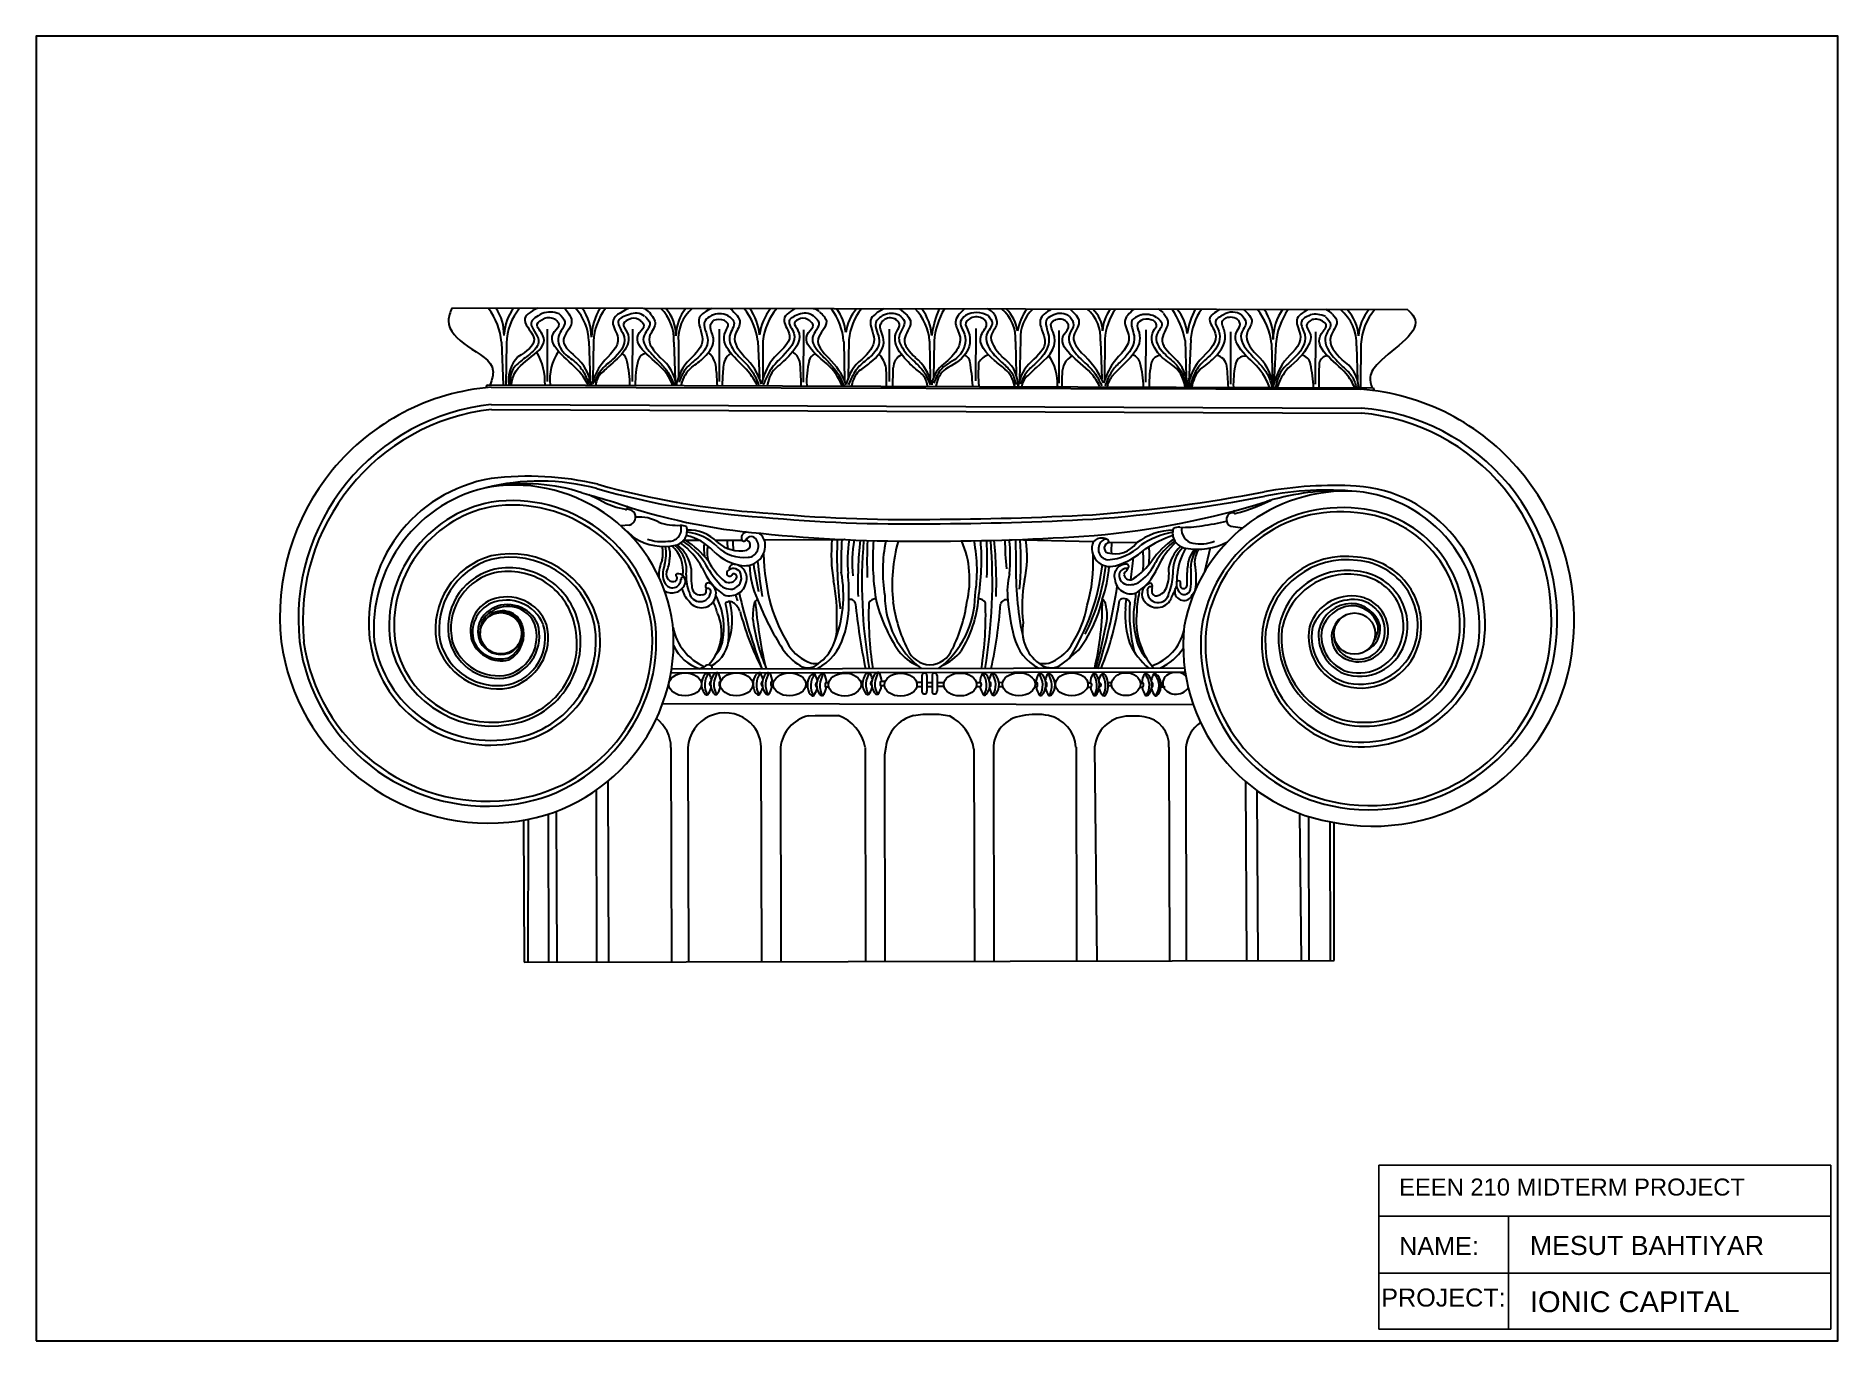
# Model space of a CAD drawing. Header units: millimetres. Extents: x 0 to 319, y 0 to 231.
import ezdxf

# ---------------------------------------------------------------- set-up
doc = ezdxf.new("R2010")
doc.units = ezdxf.units.MM
doc.layers.add('Layer1', color=250, linetype='Continuous', lineweight=30)
doc.layers.add('Layer2', color=250, linetype='Continuous', lineweight=30)
doc.styles.get("Standard").update_dxf_attribs({"font": 'arial.ttf'})

msp = doc.modelspace()

# ---------------------------------------------------------------- linework, layer by layer
at = {"color": 18, "true_color": 0x000000}
for p, q in [((237.83, 2.45), (237.83, 31.5)), ((237.83, 31.5), (317.83, 31.5)), ((317.83, 31.5), (317.83, 2.45)), ((317.83, 31.5), (317.83, 2.45)), ((237.83, 22.5), (317.83, 22.5)), ((260.81, 22.5), (260.81, 2.45)), ((237.83, 12.4), (317.83, 12.4)), ((237.83, 2.45), (317.83, 2.45))]:
    msp.add_line(p, q, dxfattribs=at)
at = {"layer": 'Layer1'}
for p, q in [((242.94, 182.94), (73.71, 183.22)), ((80.18, 183.17), (80.15, 183.21)), ((81.54, 183.2), (81.54, 183.21)), ((90.65, 170.2), (90.65, 179.47)), ((105.69, 179.47), (105.65, 170.2)), ((121.13, 170.2), (121.13, 179.47)), ((135.96, 179.4), (135.91, 170.13)), ((151.2, 170.21), (151.2, 179.48)), ((166.46, 179.58), (166.42, 170.32)), ((181.21, 169.96), (181.21, 179.23)), ((196.59, 179.37), (196.55, 170.1)), ((211.62, 169.76), (211.62, 179.03)), ((226.62, 179.03), (226.58, 169.76)), ((82.49, 177.17), (82.81, 169.62)), ((83.38, 177), (83.3, 169.62)), ((90.52, 175.97), (90.52, 175.97)), ((90.52, 175.97), (90.52, 175.97)), ((97.99, 177.38), (98.21, 170.45)), ((98.79, 177.38), (98.66, 170.45)), ((113.03, 177.21), (113.25, 170.45)), ((113.84, 177.21), (113.82, 170.98)), ((127.92, 177.38), (128.16, 170.84)), ((128.78, 177.39), (128.8, 170.56)), ((143.09, 177.33), (143.25, 170.36)), ((144.01, 177.59), (143.87, 170.83)), ((158.29, 177.38), (158.38, 170.73)), ((159.1, 177.38), (158.97, 170.85)), ((173.52, 177.31), (173.63, 171.39)), ((174.37, 177.6), (174.24, 170.5)), ((188.58, 177.38), (188.78, 170.72)), ((189.35, 177.71), (189.28, 170.43)), ((203.53, 177.47), (203.7, 171.11)), ((204.52, 177.66), (204.22, 170.21)), ((218.82, 176.95), (218.98, 170.04)), ((219.59, 176.88), (219.27, 169.84)), ((233.89, 176.53), (234.07, 170.38)), ((234.66, 176.85), (234.59, 169.58)), ((79.81, 169.13), (80, 169.63)), ((80, 169.63), (236.85, 169.1)), ((80.52, 169.69), (80.5, 169.63)), ((80.7, 169.21), (234.67, 168.85)), ((83.81, 169.63), (83.81, 169.62)), ((84.29, 169.63), (84.28, 169.61)), ((97.83, 169.63), (97.88, 169.57)), ((99.18, 169.65), (99.16, 169.56)), ((113.25, 170.28), (113.25, 170.27)), ((114.34, 169.68), (114.29, 169.51)), ((120.68, 169.69), (120.68, 169.49)), ((121.6, 169.73), (121.6, 169.49)), ((127.77, 169.63), (127.86, 169.47)), ((129.63, 169.74), (129.55, 169.46)), ((135.55, 169.53), (135.55, 169.44)), ((136.54, 169.55), (136.55, 169.44)), ((142.81, 169.46), (142.84, 169.42)), ((144.49, 169.48), (144.47, 169.41)), ((157.92, 169.48), (157.92, 169.37)), ((159.49, 169.64), (159.43, 169.36)), ((165.96, 169.46), (165.97, 169.34)), ((167, 169.46), (167.01, 169.34)), ((173.32, 169.51), (173.36, 169.32)), ((174.6, 169.39), (174.58, 169.31)), ((180.96, 169.47), (180.95, 169.29)), ((181.7, 169.46), (181.7, 169.29)), ((188.4, 169.39), (188.46, 169.27)), ((189.75, 169.41), (189.68, 169.26)), ((196.18, 169.29), (196.19, 169.24)), ((197.18, 169.29), (197.18, 169.24)), ((203.52, 169.25), (203.53, 169.22)), ((211.21, 169.2), (211.21, 169.19)), ((212.07, 169.2), (212.07, 169.19)), ((218.46, 169.2), (218.47, 169.17)), ((219.81, 169.21), (219.78, 169.16)), ((233.57, 169.17), (233.61, 169.12)), ((233.9, 169.18), (233.93, 169.11)), ((234.3, 169.17), (234.31, 169.11)), ((234.59, 169.58), (234.59, 169.11)), ((236.85, 169.1), (237.02, 168.6)), ((80.7, 166.13), (234.69, 165.52)), ((80.76, 165.28), (234.74, 164.63)), ((99.66, 149.34), (97.95, 150.18)), ((101.1, 148.6), (99.66, 149.34)), ((102.81, 147.92), (101.1, 148.6)), ((103.67, 147.77), (102.81, 147.92)), ((104.44, 147.57), (103.67, 147.77)), ((212.55, 146.91), (213.37, 147.11)), ((213.37, 147.11), (214.27, 147.37)), ((214.27, 147.37), (215.92, 148.01)), ((215.92, 148.01), (217.06, 148.47)), ((217.06, 148.47), (218.77, 149.24)), ((103.63, 144.65), (103.65, 144.65)), ((103.64, 144.66), (103.64, 144.66)), ((105.13, 144.79), (103.65, 144.65)), ((211.61, 144.61), (213.7, 144.31)), ((114.75, 142.12), (117.49, 142.13)), ((120.35, 142.14), (125.07, 142.16)), ((125.76, 142.17), (125.87, 142.17)), ((129.04, 142.18), (143.19, 142.24)), ((143.23, 142.24), (143.19, 142.24)), ((143.23, 142.24), (143.23, 142.24)), ((143.23, 142.24), (143.23, 142.24)), ((187.26, 141.85), (172.42, 142.21)), ((194.94, 141.65), (190.01, 141.7)), ((202.73, 141.04), (202.77, 141.07)), ((203.14, 140.86), (203.2, 140.91)), ((203.73, 140.73), (203.73, 140.72)), ((207.97, 140.76), (206.98, 136.53)), ((203.9, 134.15), (203.92, 134.95)), ((194.83, 132.46), (194.85, 132.79)), ((195.42, 132.9), (195.48, 133.21)), ((204.82, 132.51), (205.31, 133.25)), ((112.6, 118.64), (112.49, 118.64)), ((112.6, 119.36), (203.44, 119.53)), ((112.6, 118.64), (203.45, 118.82)), ((128.36, 119.89), (128.58, 119.51)), ((156.95, 118.2), (156.95, 115.41)), ((157.83, 118.2), (157.83, 115.41)), ((158.73, 118.2), (158.73, 115.41)), ((159.62, 118.2), (159.62, 115.41)), ((203.45, 119.53), (203.44, 119.53)), ((203.45, 118.82), (203.55, 118.82)), ((117.95, 117.06), (117.84, 117.06)), ((117.94, 116.32), (117.87, 116.32)), ((119.56, 117.06), (119.5, 117.06)), ((119.56, 116.32), (119.5, 116.32)), ((121.31, 117.06), (121.15, 117.06)), ((121.27, 116.3), (121.15, 116.3)), ((121.3, 116.29), (121.3, 116.29)), ((127.09, 117.07), (126.92, 117.08)), ((127.07, 116.34), (126.96, 116.34)), ((128.7, 117.07), (128.63, 117.07)), ((128.7, 116.34), (128.63, 116.34)), ((130.72, 117.07), (130.28, 117.07)), ((130.66, 116.32), (130.28, 116.32)), ((130.43, 116.31), (130.43, 116.31)), ((136.69, 116.16), (136.31, 116.15)), ((136.7, 116.89), (136.36, 116.89)), ((138.32, 116.89), (138.25, 116.89)), ((138.31, 116.16), (138.25, 116.16)), ((140.44, 116.89), (139.9, 116.89)), ((140.47, 116.13), (139.9, 116.13)), ((140.05, 116.12), (140.05, 116.12)), ((146.45, 117.11), (146.06, 117.11)), ((146.44, 116.38), (146.14, 116.38)), ((148.07, 117.11), (148, 117.11)), ((148.07, 116.38), (148, 116.38)), ((150.43, 117.11), (149.65, 117.11)), ((150.33, 116.36), (149.65, 116.36)), ((149.8, 116.35), (149.8, 116.35)), ((156.95, 116.93), (156.02, 116.93)), ((156.02, 116.93), (156.02, 116.93)), ((156.95, 116.2), (156.02, 116.2)), ((158.73, 116.91), (157.83, 116.91)), ((158.73, 116.2), (157.83, 116.2)), ((160.87, 116.91), (159.62, 116.91)), ((160.88, 116.21), (159.62, 116.21)), ((166.53, 116.22), (167.36, 116.22)), ((166.54, 116.97), (167.36, 116.97)), ((167.21, 116.21), (167.21, 116.21)), ((168.95, 116.97), (169.01, 116.97)), ((168.95, 116.24), (169.01, 116.24)), ((170.56, 116.97), (171.27, 116.98)), ((170.57, 116.24), (171.28, 116.24)), ((176.9, 116.17), (177.29, 116.17)), ((176.95, 116.92), (177.29, 116.92)), ((177.14, 116.16), (177.14, 116.16)), ((178.88, 116.92), (178.94, 116.92)), ((178.88, 116.19), (178.94, 116.19)), ((180.49, 116.92), (180.62, 116.92)), ((180.5, 116.19), (180.65, 116.19)), ((186.25, 116.14), (186.9, 116.14)), ((186.32, 116.89), (186.9, 116.89)), ((186.76, 116.13), (186.76, 116.13)), ((188.35, 116.88), (188.45, 116.88)), ((188.36, 116.17), (188.46, 116.17)), ((189.86, 116.96), (190.57, 116.97)), ((189.88, 116.42), (190.59, 116.42)), ((195.52, 116.14), (196.06, 116.14)), ((195.59, 116.89), (196.06, 116.89)), ((195.91, 116.13), (195.91, 116.13)), ((197.64, 116.89), (197.71, 116.89)), ((197.65, 116.16), (197.71, 116.16)), ((199.26, 116.89), (199.57, 116.89)), ((199.27, 116.16), (199.7, 116.16)), ((199.97, 116.16), (199.98, 116.16)), ((111.03, 113.2), (204.96, 113.03)), ((111.03, 113.2), (111.03, 113.2)), ((204.97, 113.03), (204.96, 113.03)), ((136.8, 111.05), (138.07, 111.13)), ((138.07, 111.13), (140.12, 111.13)), ((140.12, 111.13), (142.15, 111.08)), ((155.46, 111.08), (157.13, 111.34)), ((157.13, 111.34), (159.97, 111.34)), ((159.97, 111.34), (161.82, 111.03)), ((112.51, 105.43), (112.59, 67.46)), ((115.51, 105.43), (115.59, 67.47)), ((128.45, 105.46), (128.54, 67.5)), ((131.88, 105.46), (131.96, 67.51)), ((146.89, 105.46), (146.98, 67.54)), ((150.54, 105.5), (150.3, 104.11)), ((184.22, 105.5), (184.3, 67.62)), ((187.5, 105.5), (187.88, 67.63)), ((200.68, 105.5), (200.76, 67.66)), ((203.64, 105.5), (203.73, 67.67)), ((150.3, 104.11), (150.38, 67.55)), ((166.15, 105.16), (166.24, 67.58)), ((169.59, 105.26), (169.68, 67.59)), ((101.36, 99.49), (101.43, 67.44)), ((214.24, 99.42), (214.41, 67.69)), ((99.26, 97.88), (99.33, 67.43)), ((216.24, 97.83), (216.4, 67.69)), ((86.39, 92.56), (86.51, 67.41)), ((87.24, 92.72), (87.18, 67.41)), ((90.8, 93.66), (90.82, 67.41)), ((92.22, 94.16), (92.28, 67.42)), ((223.76, 93.78), (224.1, 67.71)), ((225.38, 93.22), (225.43, 67.71)), ((229.18, 92.28), (229.23, 67.72)), ((229.91, 92.15), (229.91, 92.16)), ((229.92, 67.72), (229.91, 92.15)), ((86.51, 67.41), (229.92, 67.72))]:
    msp.add_line(p, q, dxfattribs=at)
for centre in [(82.41, 125.65), (233.54, 125.59)]:
    msp.add_circle(centre, 3.66, dxfattribs=at)
for centre, radius, start, end in [((71.48, 176.38), 11.04, 4.1171, 37.9731), ((74.95, 178.64), 8.01, 358.1712, 34.6742), ((92.17, 177.88), 9.24, 144.7995, 175.2573), ((93.74, 176.64), 10.37, 140.7522, 177.9887), ((91.15, 178.06), 4.44, 69.6152, 108.8551), ((88.94, 177.08), 9.06, 1.8963, 42.3946), ((89.76, 178.11), 8.68, 359.7047, 35.7694), ((108.03, 177.96), 9.59, 147.0325, 179.0761), ((109.55, 176.73), 10.78, 143.2966, 176.5771), ((106.24, 179.65), 2.67, 52.7543, 114.0901), ((106.06, 179.82), 3.74, 45.4293, 63.2458), ((105.14, 177.58), 7.9, 357.2814, 44.9369), ((106.38, 178.51), 7, 358.125, 41.5559), ((121.01, 178.26), 7.63, 140.1751, 179.8321), ((120.65, 177.87), 6.84, 129.5584, 185.6017), ((121.13, 178.42), 3.79, 67.855, 112.4368), ((116.26, 175.84), 11.76, 7.495, 38.3216), ((118.83, 177.63), 9.42, 5.0529, 35.7299), ((137.28, 177.43), 9.13, 141.4188, 173.5168), ((139.34, 176.27), 10.62, 139.768, 173.9497), ((136.17, 179.65), 2.67, 52.7543, 114.0901), ((137.5, 181.3), 1.83, 43.0938, 81.4651), ((132.08, 176.48), 11.04, 4.3841, 36.8815), ((135.24, 178.2), 8.24, 5.0404, 36.5745), ((152.61, 177.31), 9.3, 141.4743, 170.0061), ((154.26, 176.66), 10.29, 141.2696, 174.8129), ((151.52, 178.93), 3.34, 65.2997, 114.4626), ((149.37, 176.82), 8.94, 3.5515, 44.4671), ((149.93, 177.8), 8.76, 3.8516, 37.067), ((177.13, 175.72), 18.65, 156.7772, 171.7764), ((173, 176.07), 13.97, 149.8976, 174.6335), ((166.65, 178.55), 3.89, 58.1341, 120.8734), ((167.68, 180.65), 2.56, 34.2624, 70.5562), ((166.56, 177.78), 6.97, 356.1334, 49.2065), ((166.62, 178.02), 7.32, 8.5639, 43.5063), ((183.41, 177.45), 9.69, 144.6908, 170.1453), ((181.53, 177.9), 7.16, 133.951, 182.3528), ((181.46, 179.4), 2.88, 55.0138, 114.2798), ((181.82, 177.89), 6.77, 355.758, 49.4659), ((183.71, 179.14), 5.21, 0.4441, 48.2898), ((195.74, 178.88), 6.83, 142.6285, 177.4659), ((199.1, 177.29), 9.76, 143.987, 177.5358), ((196.58, 178.44), 3.66, 59.0669, 103.5408), ((197.76, 180.78), 2.49, 39.1841, 63.9583), ((189.17, 174.72), 14.63, 10.8407, 34.5162), ((196.1, 178.05), 7.82, 4.8234, 39.2776), ((216.54, 176.86), 12.78, 151.2624, 171.6581), ((214.96, 176.9), 10.47, 144.3849, 175.8678), ((211.89, 179.65), 2.86, 54.3936, 122.9285), ((206.63, 175.43), 12.29, 7.1453, 37.9423), ((210.02, 177.87), 9.1, 358.8565, 34.1762), ((227.85, 177.83), 8.73, 143.8812, 180.9083), ((232.44, 175.75), 12.9, 145.9431, 174.9613), ((226.62, 178.23), 3.9, 62.9621, 103.8823), ((227.42, 180.4), 2.79, 38.549, 67.184), ((225.98, 176.85), 7.92, 357.6809, 50.5081), ((226.51, 177.75), 7.75, 4.2607, 42.2237), ((242.35, 177.78), 8.14, 140.5482, 176.1377), ((244.63, 176.39), 9.97, 138.9035, 177.3613), ((90.81, 178.86), 2.65, 60.6293, 106.935), ((105.87, 179.22), 2.19, 54.0668, 99.0943), ((121, 178.57), 2.64, 66.8018, 112.5955), ((135.8, 179.22), 2.19, 54.0668, 99.0943), ((151.34, 179.55), 1.94, 56.2879, 120.8891), ((166.52, 179.08), 2.58, 53.2406, 104.9988), ((181.3, 179.45), 1.83, 47.3728, 112.1956), ((196.73, 178.02), 3.23, 68.1367, 101.2882), ((211.56, 179.36), 2.23, 49.3112, 111.0366), ((226.58, 178.78), 2.47, 52.0158, 103.7139), ((99.93, 170.63), 8.86, 145.9984, 186.7419), ((132.21, 172.79), 3.27, 17.9185, 55.3601), ((89.51, 170.52), 5.77, 134.955, 188.8205), ((79.05, 169.95), 11.17, 358.1618, 29.3358), ((90.58, 168.54), 7.87, 7.9858, 50.3367), ((102.81, 173.55), 1.95, 4.8681, 57.4456), ((88.28, 169.59), 16.97, 359.8361, 14.046), ((122.26, 169.95), 16.07, 165.2839, 181.4458), ((108.19, 173.69), 1.5, 92.778, 166.9079), ((106.4, 168.8), 7.05, 5.8138, 52.9504), ((122.24, 167.87), 8.97, 135.6018, 169.4454), ((119.71, 168.54), 5.49, 129.9769, 168.0352), ((116.68, 172.36), 3.85, 358.665, 50.611), ((102.38, 169.89), 18.31, 359.3786, 7.4574), ((155.99, 169.4), 34.39, 174.3584, 179.4513), ((124.65, 172.79), 2.88, 123.8159, 180), ((118.68, 167.01), 10.22, 15.6093, 47.8794), ((134.6, 169.04), 5.02, 132.6595, 172.0412), ((104.42, 170.04), 31.13, 359.0683, 6.937), ((152.18, 170.25), 15.65, 166.6345, 182.5743), ((139.17, 173.13), 2.34, 118.6927, 161.5854), ((130.74, 164.6), 13.78, 21.5239, 45.1309), ((150.7, 168.33), 7.27, 127.1922, 169.4762), ((145.78, 171.68), 4.92, 10.3516, 43.7765), ((98.12, 169.94), 52.56, 359.4038, 2.8582), ((67.45, 173.8), 84.43, 357.0061, 359.2099), ((154.24, 172.74), 2.37, 111.4122, 182.4738), ((150.67, 168.12), 8.14, 10.7274, 51.1852), ((164.19, 168.93), 5.56, 133.0418, 172.6976), ((163.78, 169.01), 4.34, 127.9666, 171.5609), ((163.91, 173.48), 1.56, 7.4954, 67.9023), ((106.78, 164.6), 59.38, 4.6924, 8.7936), ((194.98, 171.58), 28.06, 176.055, 184.3289), ((169.72, 171.99), 3.13, 108.3711, 150.9035), ((167.56, 169.25), 6.44, 1.8864, 56.4059), ((168.25, 168.54), 5.17, 10.7517, 48.9098), ((181.38, 168.2), 7.5, 132.6699, 169.846), ((172.33, 169.84), 8.63, 357.5483, 35.1726), ((185.19, 171.79), 3.41, 119.609, 183.3533), ((174.69, 163.55), 15.76, 24.0246, 48.1293), ((193.74, 173.1), 1.88, 10.7246, 74.4553), ((174.59, 168.35), 21.61, 2.4828, 13.6304), ((214.63, 169.89), 17.46, 167.4709, 181.9617), ((199.36, 172.96), 1.91, 97.3873, 158.1014), ((197.79, 168.56), 5.77, 6.8555, 54.4142), ((196.4, 168.8), 7.66, 3.191, 46.9971), ((212.81, 168.22), 8.82, 134.3312, 173.4871), ((210, 168.66), 5.29, 134.9525, 174.0017), ((208.7, 172.66), 2.24, 7.5958, 80.1324), ((159.6, 167.17), 51.64, 2.2513, 6.4343), ((230.79, 169.52), 18.72, 169.4073, 180.9941), ((214.22, 172.91), 1.84, 84.0489, 178.1333), ((210.88, 168.66), 8.22, 3.7837, 43.8676), ((229.85, 165.64), 10.66, 139.5237, 160.4302), ((223.92, 173.04), 1.85, 8.0264, 82.9988), ((198.6, 167.74), 27.71, 2.8867, 11.5561), ((299.68, 169.51), 72.5, 176.8903, 180.2945), ((228.83, 173.2), 1.56, 93.4686, 170.9554), ((227.73, 168.53), 6.61, 5.5766, 56.7587), ((83.98, 128.65), 40.7, 94.617, 186.2702), ((102.67, 169.2), 3.51, 135.1714, 172.7176), ((149.37, 168.68), 4.94, 136.0973, 170.6257), ((154.03, 168.96), 3.92, 7.6405, 40.1133), ((178.05, 168.69), 3.52, 141.9909, 168.5354), ((202.98, 169.66), 21.29, 174.789, 180.5376), ((195.96, 167.43), 6.52, 142.7638, 162.3722), ((84.7, 128.2), 38.15, 96.0161, 186.0161), ((231.57, 128.12), 40.85, 354.0228, 85.651), ((84.97, 127.88), 37.63, 96.4283, 185.7148), ((231.84, 128.05), 37.58, 353.4107, 85.661), ((231.49, 127.86), 36.91, 353.895, 84.9369), ((87.33, 99.92), 53.53, 76.7777, 97.1141), ((84.92, 127.49), 25.9, 99.3779, 187.2933), ((85.44, 126.5), 25.55, 100.6915, 185.1719), ((89.31, 113.77), 38.83, 74.9439, 104.3229), ((84.7, 123.49), 28.4, 7.5817, 98.0919), ((86.67, 119.37), 32.76, 72.0708, 99.5002), ((202.05, 502.25), 367.13, 253.3333, 254.2662), ((138.24, 289.3), 143.4, 254.2819, 266.1974), ((138.29, 289.74), 143.05, 254.2957, 266.1882), ((167.72, 408.7), 262.77, 274.2421, 280.9258), ((232.04, 121.68), 29.13, 86.3526, 169.6002), ((230.07, 81.29), 70.53, 86.9391, 100.2475), ((228.59, 95.64), 55.36, 84.4991, 101.3704), ((230.55, 108.64), 42.24, 85.4568, 104.2271), ((232.26, 127.37), 24.4, 351.5844, 86.3062), ((231.66, 126.86), 24, 352.5492, 84.6653), ((84.83, 127.05), 22.2, 100.7215, 187.3695), ((85.06, 126.94), 21.57, 101.6652, 187.3023), ((84.43, 123.51), 25.63, 8.3755, 98.3565), ((84.42, 123.38), 24.96, 8.8825, 98.5686), ((137.29, 248.79), 105.81, 250.7984, 265.2037), ((104.52, 147.88), 0.321, 255.8468, 59.1025), ((104.83, 146.18), 1.42, 282.1852, 102.7518), ((154.6, 423.11), 277.31, 264.6584, 270.7771), ((167.58, 409.52), 264.39, 274.2544, 280.9205), ((175.4, 284.65), 142.18, 274.8582, 287.4074), ((231.23, 122.82), 25.08, 83.2002, 171.6695), ((231.01, 123.19), 23.99, 82.7416, 172.2957), ((212.07, 145.76), 1.24, 83.9799, 248.2706), ((212.37, 147.09), 0.255, 106.3898, 313.9997), ((224.67, 128.71), 21.36, 102.1837, 108.3888), ((232.34, 127.21), 19.85, 350.1816, 85.0799), ((232.52, 127.31), 20.48, 350.6224, 85.2929), ((-65.62, -52.92), 260.15, 48.7006, 49.4156), ((106.98, 139.44), 6.78, 59.7931, 96.1315), ((113.6, 154.55), 9.79, 250.8381, 273.668), ((112.2, 144.08), 2.14, 264.2149, 19.0961), ((112.73, 143.82), 2.64, 283.238, 16.5376), ((113.04, 135.77), 9.08, 75.8074, 82.4998), ((114.23, 134.27), 9.35, 46.0609, 83.0519), ((115.68, 136.93), 7, 43.9884, 92.5134), ((126.75, 141.32), 2.44, 110.8053, 126.8537), ((154.57, 421.09), 276.08, 264.6292, 270.7883), ((156.07, 728.94), 583.12, 270.22446, 273.05525), ((155.9, 733.12), 588.09, 270.24029, 273.05022), ((201.74, 132.62), 11.3, 91.5124, 126.9428), ((204.01, 129.05), 14.74, 100.3472, 124.2918), ((204.01, 143.4), 2.69, 161.8447, 261.5262), ((202.33, 142.32), 2.11, 82.5004, 114.5015), ((202.95, 167.4), 22.99, 269.1354, 278.9926), ((205.34, 143.99), 2.42, 170.0257, 259.482), ((195.51, 217.72), 73.86, 278.5921, 281.996), ((111.25, 150.72), 9.69, 237.7566, 282.4188), ((110.94, 149.77), 7.89, 250.7935, 277.6364), ((105.59, 139.84), 5.49, 347.4887, 12.5113), ((103.61, 139.78), 8.06, 345.0039, 8.9501), ((107.98, 139.6), 4.39, 350.8299, 19.4642), ((108.9, 136.8), 5.76, 351.0799, 48.7593), ((109.72, 136.87), 5.55, 350.9394, 51.4562), ((109.54, 136.12), 6.63, 8.5139, 51.8893), ((105.65, 130.29), 14.23, 29.2497, 52.9151), ((107.31, 130.71), 13.42, 33.8878, 57.0202), ((106.67, 128.86), 15.71, 37.6856, 57.594), ((112.97, 133.52), 9.73, 43.3551, 76.5414), ((131.96, 140.71), 13.61, 176.241, 186.0803), ((126.13, 139.98), 7.2, 170.7672, 192.1401), ((124.72, 146.23), 5.98, 227.954, 281.7543), ((125.46, 145.91), 6.83, 225.9761, 276.031), ((127.66, 141.74), 5.21, 175.4017, 191.9547), ((137.09, 141.78), 13.62, 178.4036, 185.9445), ((126.01, 142.55), 1.03, 134.8046, 192.9849), ((125.41, 142.39), 0.411, 190.6912, 330.3978), ((125.63, 141.19), 3.57, 267.9389, 8.0609), ((126.7, 141.7), 1.06, 27.9376, 152.1457), ((125.63, 141.26), 0.935, 288.6538, 81.7426), ((126.05, 141.06), 1.95, 273.7819, 35.3708), ((126.75, 141.32), 2.44, 8.7188, 57.9898), ((155.19, 399.17), 257.21, 264.0326, 270.7123), ((169.72, 139.58), 28.82, 174.7258, 189.2246), ((219.18, 139.37), 77.28, 177.8757, 186.9642), ((225.01, 138.18), 82.36, 177.1592, 181.2855), ((171.87, 138.35), 28.09, 172.1141, 184.3455), ((167.35, 138.16), 22.77, 169.8583, 185.8612), ((216.87, 134.6), 71.27, 173.9395, 181.9681), ((236.23, 134.67), 89.92, 175.2552, 189.7594), ((216.33, 138.27), 69.12, 176.8355, 182.2814), ((190.79, 138.56), 42.55, 175.2863, 189.1566), ((176.83, 136.7), 26.82, 168.5858, 189.346), ((182.16, 134.12), 30.48, 165.0565, 185.5376), ((159.35, 538.61), 396.63, 269.8602, 274.0611), ((148.36, 135.25), 17.03, 346.1483, 23.2576), ((139.88, 136.7), 26.82, 350.654, 11.4142), ((124.94, 138.57), 42.55, 350.8434, 4.7137), ((79.5, 134.68), 89.92, 350.2406, 4.7448), ((99.39, 138.28), 69.12, 357.7186, 3.1645), ((98.85, 134.61), 71.27, 358.0319, 6.0605), ((211.83, 141.78), 40.19, 179.4353, 186.6975), ((141.94, 138.91), 30.65, 354.8611, 6.1664), ((776.21, 144.67), 602.69, 180.23652, 180.78161), ((117.58, 138.59), 56.89, 354.8072, 3.6056), ((156.99, 139.2), 18.59, 346.9403, 9.1192), ((190.23, 140.67), 3.2, 158.3243, 287.8374), ((188.73, 140.58), 1.94, 85.9641, 139.2204), ((190.09, 140.57), 1.91, 121.9476, 263.3321), ((188.87, 140.88), 1.64, 58.659, 90.3033), ((189.46, 141.78), 0.559, 351.0607, 133.0641), ((190.15, 140.77), 0.935, 98.2574, 251.3462), ((191.1, 144.49), 4.77, 254.7563, 323.5876), ((189.23, 148.06), 9.41, 273.9027, 313.4462), ((213.41, 140.67), 22.94, 177.4424, 182.1998), ((187.79, 149.86), 12.71, 285.6284, 312.9436), ((207.71, 123.59), 20.36, 108.0862, 123.5685), ((183.19, 139.64), 14.04, 352.3714, 5.5974), ((208.94, 130.78), 13.68, 122.39, 145.8381), ((208.5, 132.35), 11.78, 125.1244, 150.2736), ((210.84, 131.95), 13.29, 132.1401, 156.5039), ((207.18, 136.12), 6.63, 132.1688, 171.4861), ((207.52, 136.49), 6.18, 135.0733, 184.6034), ((211.81, 135.35), 9.7, 146.4079, 176.7378), ((205.74, 151.86), 11.32, 259.2, 297.8959), ((221.08, 130.85), 18.67, 148.6634, 154.4569), ((210.61, 137.26), 6.06, 147.2178, 178.6272), ((206.19, 148.92), 7.43, 259.9521, 290.0476), ((209.49, 138.21), 4.27, 146.85, 183.3836), ((84.23, 126.41), 13.41, 105.265, 189.4833), ((84.33, 126.39), 12.87, 106.3555, 189.8108), ((84.15, 123.75), 15.97, 12.6289, 102.4546), ((84.03, 123.75), 15.36, 13.1247, 102.5296), ((83.85, 124.63), 12.61, 11.9468, 104.4505), ((117.05, 135.87), 6.69, 155.4887, 181.7608), ((114.81, 136.15), 3.75, 155.8043, 205.1859), ((103.14, 139.72), 9.21, 339.2406, 354.8891), ((127.71, 141.03), 10.36, 201.4255, 235.82), ((133.32, 145.92), 16.76, 207.4362, 222.0645), ((129.47, 143.91), 11.72, 207.6836, 230.4875), ((126.35, 146.5), 8.92, 224.9758, 264.5314), ((123.73, 136.96), 0.938, 103.6454, 185.645), ((123.49, 135.42), 2.45, 354.0073, 89.5809), ((141.52, 138.02), 15.11, 181.1944, 205.0714), ((217.43, 151.47), 91.32, 188.5186, 191.6531), ((246.5, 150.65), 119.29, 185.9, 188.9197), ((170.93, 141.15), 42.08, 181.9608, 194.5116), ((150.83, 141.96), 38.29, 327.2818, 353.7162), ((153.48, 141.88), 36.28, 333.1137, 353.1498), ((158.74, 138.32), 28.54, 344.3304, 2.3426), ((165.63, 139.53), 24.56, 341.201, 355.1807), ((193.05, 135.82), 2.05, 85.4749, 197.0697), ((193.19, 137.48), 0.392, 292.0392, 86.1637), ((-119.85, 177.75), 316.64, 352.2645, 352.9743), ((187.93, 145.21), 11.81, 303.7029, 325.1508), ((189.57, 141.12), 9.87, 302.3483, 336.879), ((190.48, 141.65), 8.52, 307.9882, 336.1117), ((181.41, 138.49), 14.78, 352.943, 6.4871), ((215.63, 136.02), 11.75, 165.8185, 178.09), ((185.64, 135.67), 18.99, 353.2106, 5.2475), ((194.29, 135.42), 11.23, 348.8767, 13.0688), ((232.01, 124.36), 14.92, 82.216, 172.1486), ((232.1, 124.27), 14.4, 82.2951, 171.3852), ((233.22, 127.04), 12.13, 343.8916, 86.1961), ((233.14, 126.99), 11.59, 342.9869, 85.5747), ((83.68, 126.64), 10.62, 106.2868, 193.2976), ((83.75, 126.47), 10.2, 107.3814, 192.8434), ((83.75, 124.6), 12, 12.7007, 104.7313), ((112.7, 135.25), 2.44, 237.4019, 336.8867), ((112.77, 135.23), 1.51, 206.4208, 0.0487), ((112.96, 136.07), 1.27, 162.1008, 287.9327), ((112.88, 135.4), 0.719, 311.6081, 44.5279), ((113.62, 135.97), 0.243, 112.9251, 195.329), ((113.75, 134.88), 1.33, 333.6167, 99.7831), ((114.67, 135.23), 0.386, 350.4037, 192.5429), ((122.31, 135.65), 7.12, 177.2241, 203.5211), ((136.95, 136.18), 20.88, 177.4746, 187.0604), ((119.14, 134.04), 0.537, 65.1623, 238.2943), ((118.39, 132.67), 2.1, 343.1968, 62.3269), ((123.09, 136.08), 2.61, 212.2043, 277.5105), ((122.89, 135.32), 3.03, 250.7061, 357.0037), ((122.82, 136.1), 1.47, 236.9893, 339.8709), ((123.07, 136.24), 0.681, 114.2393, 176.7846), ((122.91, 136.27), 0.517, 179.297, 340.8581), ((123.59, 135.8), 1.33, 14.966, 126.9584), ((123.66, 135.63), 0.541, 356.127, 118.657), ((122.97, 135.46), 2.02, 283.1577, 19.946), ((111.55, 128.88), 30.34, 357.4876, 11.5658), ((120.38, 132.4), 22.66, 338.1405, 10.3237), ((106.44, 132.86), 37.57, 358.0431, 5.1273), ((183.89, 133.09), 11.83, 164.9148, 187.5141), ((227.18, 136.51), 53.6, 180.0667, 193.5285), ((197.17, 130.57), 22.51, 168.6669, 187.7062), ((193.91, 135.46), 2.83, 184.8666, 289.4314), ((193.54, 135.95), 1.7, 173.4605, 268.0802), ((193.13, 135.8), 1.33, 81.1, 165.034), ((193.38, 136.06), 0.674, 115.9379, 182.1179), ((193.77, 136.19), 1.08, 188.7081, 311.3794), ((192.87, 137.08), 0.47, 297.8098, 4.5288), ((193.76, 137.4), 3.15, 264.9369, 308.4929), ((197.87, 132.6), 1.99, 105.0689, 209.0099), ((197.3, 134.07), 0.46, 323.9729, 83.3182), ((193.74, 136.21), 6.95, 338.9401, 7.3508), ((193.32, 136), 8.04, 336.0056, 0.0246), ((202.37, 134.54), 0.386, 347.4571, 189.5963), ((203.9, 134.33), 1.92, 175.7299, 217.5009), ((183.33, 135.78), 18.79, 357.0278, 0.3724), ((203.29, 134.18), 0.611, 152.983, 358.0039), ((176.56, 135.02), 27.36, 359.8376, 2.906), ((232.14, 124.62), 12.17, 81.0532, 169.2409), ((232.41, 124.15), 11.96, 82.2455, 167.1546), ((233.2, 126.96), 9.71, 340.7501, 85.1009), ((233.15, 126.99), 9.05, 338.9506, 84.4436), ((82.94, 126.08), 5.92, 112.2666, 198.502), ((82.96, 125.87), 5.57, 113.9488, 197.3797), ((83.47, 124.55), 7.53, 20.9148, 111.5516), ((83.44, 124.52), 7, 22.8796, 113.0595), ((118.67, 134.49), 4.31, 192.3881, 227.0162), ((117.9, 132.78), 2.61, 213.7176, 343.9517), ((117.66, 133.17), 1.91, 190.9044, 351.5659), ((117.72, 133.96), 1.52, 192.9131, 285.2763), ((118.15, 133.1), 0.616, 267.3969, 30.5921), ((118.92, 133.33), 0.258, 104.0958, 161.279), ((119, 133.03), 0.57, 346.4062, 103.9965), ((105.7, 125.03), 15.61, 15.6845, 23.5274), ((118.09, 130.58), 2.9, 19.6774, 35.4354), ((109.71, 126.55), 12.19, 350.0695, 24.2429), ((122.91, 130.32), 0.978, 49.5681, 140.2245), ((101.53, 125.83), 21.25, 358.1084, 13.9222), ((111.88, 128), 11.5, 340.0314, 15.0249), ((122.09, 130.93), 0.899, 3.0244, 23.8343), ((121.7, 128.41), 3.23, 20.0343, 55.2806), ((146.63, 139.54), 23.79, 197.2891, 200.0018), ((229.12, 156.99), 107.3, 193.0247, 200.514), ((140.5, 128.2), 13.53, 168.1898, 179.3935), ((128.38, 130.54), 1.21, 116.4803, 158.9689), ((224, 140.33), 96.99, 185.3445, 192.1981), ((172.04, 148.65), 47.37, 201.0645, 212.8977), ((127.38, 130.57), 16.63, 340.7683, 3.4724), ((144.3, 130.77), 0.875, 18.6051, 111.3332), ((285.62, 146.83), 141.37, 186.4092, 191.1765), ((207.06, 128.9), 59.56, 177.9347, 189.1515), ((148.99, 130.03), 1.77, 96.8301, 144.9323), ((175.52, 138.01), 27.47, 193.1111, 214.4112), ((166.63, 132.41), 16.26, 180.2259, 232.8716), ((178.21, 134.75), 26.63, 187.7171, 206.5718), ((150.09, 132.41), 16.26, 307.1284, 359.7741), ((138.51, 134.75), 26.63, 333.4282, 352.2829), ((146.71, 133.37), 20.31, 327.6185, 355.5531), ((166.74, 130.04), 1.77, 35.0677, 83.1699), ((108.67, 128.91), 59.56, 350.8485, 2.0653), ((86.44, 137.3), 84.68, 347.8398, 355.6218), ((171.84, 130.6), 1, 71.23, 165.8443), ((208.68, 134.32), 36.62, 184.3558, 194.5801), ((165.49, 137.17), 24.04, 322.866, 346.662), ((138.35, 131.16), 50.54, 346.6635, 0.5237), ((98.21, 148.13), 94.37, 342.2697, 351.3652), ((143.94, 137.94), 48.39, 337.6064, 352.3025), ((188.44, 130.67), 1.05, 16.6829, 65.2209), ((178.5, 128.34), 11.26, 0.04, 13.5324), ((192.72, 130.59), 1.2, 28.6466, 133.6651), ((201.32, 130.1), 8.37, 168.9011, 180.5413), ((221.52, 129.11), 27.83, 175.7636, 193.8496), ((209.33, 128.51), 14.94, 169.9965, 195.4401), ((185.39, 133.23), 9.46, 346.9983, 355.3523), ((208.76, 129.5), 13.77, 165.719, 179.9856), ((198.56, 132.97), 2.77, 208.8537, 325.8543), ((197.41, 133.31), 0.57, 76.0035, 193.5938), ((198.77, 133), 1.92, 174.6365, 351.9129), ((197.49, 133.59), 0.28, 19.9025, 77.281), ((198.64, 133.2), 1.02, 151.4577, 244.1899), ((198.25, 134.35), 2.06, 268.4986, 342.2294), ((240.39, 114.06), 43.19, 153.6611, 156.2985), ((203.3, 133.08), 1.62, 174.8727, 339.4854), ((202.96, 133.03), 1.28, 136.2892, 171.4289), ((183.33, 135.78), 18.79, 354.2114, 354.2909), ((203.39, 133.66), 1.13, 206.2461, 347.9736), ((232.99, 124.46), 7.8, 72.605, 162.6684), ((233.31, 123.83), 7.79, 83.8087, 158.0887), ((233.06, 124.93), 6, 91.4682, 165.7852), ((232.87, 125.53), 5.39, 15.4983, 89.6061), ((233.38, 126.09), 5.54, 327.8005, 81.9687), ((233.26, 126.02), 6.23, 332.4646, 70.6782), ((82.74, 126), 4.43, 117.3334, 203.964), ((82.75, 126.01), 4.02, 120.5756, 185.1407), ((82.94, 125.91), 3.85, 125.5548, 138.2663), ((83.62, 124.93), 5.8, 23.4797, 120.1811), ((83.67, 125.25), 5.16, 22.6722, 125.0757), ((82.7, 125.88), 3.74, 21.372, 122.2158), ((82.6, 125.68), 3.73, 24.6741, 120.5451), ((113.31, 125.81), 8.18, 315.427, 24.8343), ((174.35, 142.68), 51.33, 194.8652, 206.3586), ((161.25, 132.81), 34.57, 187.4127, 202.8352), ((158.09, 138.83), 29.07, 196.423, 211.7849), ((167.84, 133.94), 18.68, 326.0733, 349.7203), ((113.67, 141.14), 77.15, 343.7171, 350.4583), ((209.52, 128.96), 16.6, 176.3214, 198.1547), ((207.77, 127.85), 12.88, 172.648, 220.2798), ((233.38, 124.69), 5.87, 94.5826, 164.0587), ((233.79, 124.98), 4.32, 120.0559, 234.0499), ((233.01, 125.64), 4.9, 15.7998, 91.1839), ((80.8, 124.25), 32.19, 275.3385, 5.3206), ((80.77, 124.41), 28.46, 276.0959, 5.716), ((80.69, 124.35), 29.23, 276.0961, 5.6732), ((81.72, 124.25), 18.26, 276.5314, 9.4137), ((81.74, 124.29), 17.5, 276.7235, 9.6914), ((81.74, 124.13), 14.78, 278.0033, 12.1542), ((82.02, 123.89), 13.85, 277.3732, 13.9969), ((81.57, 124.94), 9.22, 283.9487, 14.4682), ((81.84, 124.77), 8.42, 283.4053, 17.0204), ((81.62, 125.13), 7.12, 287.7431, 17.2178), ((81.57, 125.19), 7.65, 286.9311, 15.5845), ((81.24, 125.5), 5.24, 299.1844, 19.3609), ((81.27, 125.6), 4.99, 300.3286, 19.1201), ((122.31, 128.53), 9.6, 191.2857, 246.2153), ((116.91, 125.06), 5.86, 298.0747, 0.6417), ((116.83, 125.22), 4.94, 317.721, 351.0946), ((134.18, 127.67), 9.27, 296.9828, 343.8834), ((134, 126.71), 7.91, 305.9679, 6.0951), ((181.45, 127.01), 8.43, 193.0357, 243.1302), ((182.08, 126.19), 7.35, 169.2896, 232.6817), ((201.8, 126.04), 7.04, 192.411, 224.8291), ((194.97, 128.05), 8.56, 288.0364, 347.2778), ((234.9, 123.46), 31.7, 173.6878, 262.8155), ((235.61, 123.77), 29.32, 174.7507, 260.8716), ((235.8, 123.86), 28.68, 174.9047, 260.2968), ((235.92, 124.07), 18.83, 172.8727, 254.6718), ((235.84, 124.17), 18.13, 172.8287, 254.3032), ((236.02, 124.93), 15.96, 172.9478, 254.5789), ((235.6, 124.75), 15, 172.1107, 253.8707), ((234.53, 125.07), 9.15, 169.2382, 252.7848), ((234.27, 125.02), 8.37, 168.1811, 263.704), ((234.56, 125.3), 7.4, 171.4127, 246.4929), ((234.37, 125.24), 6.72, 170.8603, 246.2577), ((234.35, 125.38), 4.48, 177.215, 230.0021), ((233.82, 126.48), 4.27, 296.6394, 6.6974), ((233.3, 126.74), 4.42, 325.5135, 3.0122), ((80.26, 129.1), 37.06, 187.5916, 275.4745), ((80, 128.59), 33.53, 187.5299, 276.4895), ((80.09, 128.86), 32.95, 188.1205, 276.4474), ((80.51, 127.36), 21.51, 188.4587, 278.7766), ((80.69, 127.68), 20.99, 189.531, 278.4897), ((80.75, 127.46), 18.23, 190.3148, 279.623), ((80.78, 127.28), 17.39, 190.203, 279.965), ((81.85, 127.02), 11.21, 194.5959, 279.9783), ((81.8, 126.9), 10.51, 194.8905, 280.9233), ((81.95, 126.61), 8.93, 195.6515, 281.9394), ((81.96, 126.67), 8.52, 196.839, 282.4555), ((82.52, 126.43), 5.64, 203.2295, 283.0629), ((82.37, 126.24), 5.15, 203.3644, 286.0312), ((82.44, 126.12), 4.22, 207.1051, 288.7292), ((82.59, 125.16), 3.26, 291.5892, 333.5817), ((119.84, 126.57), 7.53, 204.3428, 252.9143), ((141.19, 129.03), 10.82, 214.4258, 237.2585), ((139.79, 127.51), 7.56, 211.876, 250.9262), ((159.25, 127.41), 8.06, 217.5546, 247.4529), ((158.56, 124.58), 4.51, 202.7082, 267.5027), ((158.16, 124.58), 4.51, 272.4973, 337.2918), ((157.46, 127.41), 8.06, 292.5471, 322.4454), ((176.93, 127.51), 7.56, 289.0738, 328.124), ((151.98, 158.69), 48.64, 307.1822, 312.1995), ((205.8, 129.71), 13.43, 206.1759, 229.349), ((194.81, 128.75), 10.2, 295.3173, 325.3419), ((236.83, 127.02), 35.51, 260.4556, 354.8998), ((234.76, 127.54), 21.97, 259.9859, 350.1871), ((234.64, 127.56), 21.17, 259.9364, 349.617), ((236.19, 127.63), 33.22, 260.9341, 353.2718), ((236.22, 127.29), 32.14, 260.596, 354.0003), ((234.21, 126.01), 5.4, 236.924, 327.8951), ((235.31, 126.73), 16.84, 256.6863, 350.0505), ((234.21, 125.63), 4.59, 233.3891, 327.1344), ((234.42, 126.42), 8.38, 250.4415, 341.5278), ((234.31, 126.37), 7.75, 250.0132, 340.2104), ((235.24, 126.93), 17.73, 258.7249, 350.4024), ((234.62, 126.64), 10.68, 254.7958, 343.8586), ((234.54, 126.84), 10.2, 263.304, 341.5261), ((118.47, 116.95), 2.56, 95.1257, 109.2586), ((120.78, 116.65), 2.86, 142.8377, 214.5386), ((119.27, 118.88), 1.2, 96.5514, 149.0354), ((119.13, 117.72), 0.904, 84.9203, 134.1217), ((121.96, 116.52), 3.46, 142.6674, 210.9389), ((118.98, 118.7), 1.38, 59.9051, 83.4249), ((116.38, 116.83), 3.35, 11.4665, 32.255), ((122.4, 116.68), 2.86, 142.8377, 214.5386), ((119.18, 119.48), 0.646, 350.6606, 40.6918), ((123.57, 116.56), 3.46, 142.5734, 211.0329), ((120.75, 117.76), 0.904, 84.9203, 134.1217), ((117.99, 116.87), 3.35, 4.3209, 32.255), ((129.91, 116.66), 2.86, 142.8377, 214.5386), ((131.1, 116.54), 3.46, 142.6674, 210.9389), ((128.26, 117.74), 0.904, 84.9203, 134.1217), ((125.51, 116.85), 3.35, 11.4665, 32.255), ((131.53, 116.7), 2.86, 142.8377, 214.5386), ((132.71, 116.57), 3.46, 142.5734, 211.0329), ((129.88, 117.77), 0.904, 95.302, 134.1217), ((127.13, 116.88), 3.35, 3.2395, 32.255), ((136.76, 122.2), 2.67, 238.0789, 314.9842), ((139.53, 116.48), 2.86, 142.8377, 214.5386), ((137.88, 117.55), 0.904, 84.9203, 134.1217), ((140.72, 116.35), 3.46, 142.6674, 210.9389), ((138.01, 125.24), 4.92, 262.0007, 277.9993), ((135.13, 116.67), 3.35, 11.4665, 32.255), ((141.15, 116.51), 2.86, 142.8377, 214.5386), ((142.33, 116.39), 3.46, 142.5734, 211.0329), ((139.5, 117.59), 0.904, 84.9203, 134.1217), ((136.75, 116.7), 3.35, 3.2395, 32.255), ((149.28, 116.7), 2.86, 142.8377, 214.5386), ((150.47, 116.58), 3.46, 142.6674, 210.9389), ((147.63, 117.78), 0.904, 84.9203, 134.1217), ((144.88, 116.89), 3.35, 11.4665, 32.255), ((150.9, 116.73), 2.86, 142.8377, 214.5386), ((152.08, 116.61), 3.46, 142.5734, 211.0329), ((149.25, 117.81), 0.904, 84.9203, 134.1217), ((146.5, 116.92), 3.35, 3.2395, 32.255), ((157.39, 118.17), 0.443, 3.5837, 176.4163), ((159.17, 118.17), 0.443, 3.5837, 176.4163), ((170.52, 116.78), 3.35, 147.745, 176.7605), ((164.94, 116.47), 3.46, 328.9671, 37.4266), ((167.76, 117.67), 0.904, 45.8783, 95.0797), ((166.11, 116.59), 2.86, 325.4614, 37.1623), ((172.14, 116.75), 3.35, 147.745, 168.5335), ((166.55, 116.44), 3.46, 329.0611, 37.3326), ((169.38, 117.64), 0.904, 45.8783, 95.0797), ((167.73, 116.56), 2.86, 325.4614, 37.1623), ((180.45, 116.73), 3.35, 147.745, 176.7605), ((177.69, 117.62), 0.904, 45.8783, 95.0797), ((174.87, 116.42), 3.46, 328.9671, 37.4266), ((178.37, 130.12), 9.81, 265.6483, 276.0046), ((179.8, 122.93), 3.38, 230.0199, 297.756), ((176.04, 116.55), 2.86, 325.4614, 37.1623), ((182.06, 116.7), 3.35, 147.745, 168.5335), ((176.48, 116.39), 3.46, 329.0611, 37.3326), ((179.31, 117.59), 0.904, 45.8783, 95.0797), ((177.66, 116.51), 2.86, 325.4614, 37.1623), ((190.06, 116.7), 3.35, 147.745, 176.7605), ((187.34, 117.9), 0.606, 26.9811, 101.0465), ((184.48, 116.39), 3.46, 328.9671, 37.4266), ((185.41, 116.53), 2.96, 328.4261, 33.6708), ((189.93, 117.2), 1.66, 131.0032, 176.5344), ((188.95, 117.83), 0.634, 32.345, 100.2759), ((185.13, 116.3), 4.29, 336.2764, 30.1173), ((186.04, 116.45), 3.86, 336.2581, 26.5154), ((199.21, 116.7), 3.35, 147.745, 176.7605), ((194.24, 116.42), 2.98, 322.4385, 43.9552), ((196.46, 117.59), 0.904, 45.8783, 95.0797), ((194.81, 116.51), 2.86, 325.4614, 37.1623), ((200.83, 116.67), 3.35, 147.745, 168.5335), ((196.21, 116.41), 2.72, 317.5229, 48.8708), ((198.08, 117.56), 0.904, 45.8783, 95.0797), ((196.43, 116.48), 2.86, 325.4614, 37.1623), ((118.99, 115.44), 0.697, 216.2623, 270.5503), ((116.38, 116.83), 3.35, 321.3513, 345.553), ((119.92, 116.69), 0.563, 139.4774, 220.5226), ((120.61, 115.47), 0.697, 216.2623, 270.5503), ((117.99, 116.87), 3.35, 321.3513, 349.06), ((121.72, 116.68), 0.687, 146.793, 213.207), ((128.12, 115.46), 0.697, 216.2623, 270.5503), ((125.51, 116.85), 3.35, 321.3513, 345.553), ((129.06, 116.71), 0.563, 139.4774, 220.5226), ((129.74, 115.49), 0.697, 216.2623, 270.5503), ((127.13, 116.88), 3.35, 321.3513, 350.3357), ((130.86, 116.7), 0.687, 146.793, 213.207), ((137.74, 115.27), 0.697, 216.2623, 270.5503), ((135.13, 116.67), 3.35, 321.3513, 345.553), ((138.68, 116.52), 0.563, 139.4774, 220.5226), ((139.36, 115.3), 0.697, 216.2623, 270.5503), ((136.75, 116.7), 3.35, 321.3513, 350.3357), ((140.48, 116.51), 0.687, 146.793, 213.207), ((147.49, 115.49), 0.697, 216.2623, 270.5503), ((144.88, 116.89), 3.35, 321.3513, 345.553), ((148.43, 116.75), 0.563, 139.4774, 220.5226), ((149.11, 115.53), 0.697, 216.2623, 270.5503), ((146.5, 116.92), 3.35, 321.3513, 350.3357), ((150.23, 116.74), 0.687, 146.793, 213.207), ((157.39, 115.36), 0.445, 173.2569, 6.7431), ((159.17, 115.36), 0.445, 173.2569, 6.7431), ((170.52, 116.78), 3.35, 189.6643, 218.6487), ((166.79, 116.6), 0.687, 326.793, 33.207), ((167.91, 115.39), 0.697, 269.4497, 323.7377), ((172.14, 116.75), 3.35, 194.447, 218.6487), ((168.59, 116.61), 0.563, 319.4774, 40.5226), ((169.52, 115.35), 0.697, 269.4497, 323.7377), ((180.45, 116.73), 3.35, 189.6643, 218.6487), ((176.72, 116.55), 0.687, 326.793, 33.207), ((177.84, 115.34), 0.697, 269.4497, 323.7377), ((182.06, 116.7), 3.35, 194.447, 218.6487), ((178.52, 116.56), 0.563, 319.4774, 40.5226), ((179.45, 115.31), 0.697, 269.4497, 323.7377), ((190.06, 116.7), 3.35, 189.6643, 218.6487), ((186.33, 116.52), 0.687, 326.793, 33.207), ((187.51, 115.04), 0.432, 260.783, 352.1985), ((190.68, 116.43), 2.46, 193.9148, 228.7219), ((188.29, 116.52), 0.395, 294.6725, 65.8302), ((189.12, 115.05), 0.476, 262.9304, 341.6824), ((199.21, 116.7), 3.35, 189.6643, 218.6487), ((195.49, 116.52), 0.687, 326.793, 33.207), ((196.6, 115.31), 0.697, 269.4497, 323.7377), ((200.83, 116.67), 3.35, 194.447, 218.6487), ((197.28, 116.53), 0.563, 319.4774, 40.5226), ((198.22, 115.27), 0.697, 269.4497, 323.7377), ((106.1, 105.42), 6.41, 0.0734, 53.3349), ((122.07, 105), 6.58, 52.5459, 176.2946), ((122.36, 105.39), 6.1, 0.7433, 52.5126), ((138.42, 104.66), 6.59, 104.2362, 172.999), ((139.63, 104.15), 7.38, 10.2937, 70.0716), ((157.09, 104.69), 6.59, 104.2362, 172.999), ((158.15, 103.78), 8.12, 9.7318, 63.0823), ((175.41, 105.26), 5.82, 97.0307, 181.045), ((177.17, 99.32), 11.98, 79.3801, 101.8724), ((178.08, 105.08), 6.15, 3.9889, 77.8645), ((193.59, 104.86), 6.12, 95.2735, 173.9708), ((194.25, 96.1), 14.91, 82.2177, 94.7107), ((195.64, 105.86), 5.04, 355.8889, 82.8803), ((209.91, 104.7), 6.32, 125.2723, 172.7373)]:
    msp.add_arc(centre, radius, start, end, dxfattribs=at)
for centre, major_axis, ratio in [((115.03, 116.61), (2.88, 0.02), 0.705781), ((124.11, 116.61), (2.88, 0.02), 0.705781), ((133.51, 116.61), (2.88, 0.02), 0.705781), ((143.28, 116.57), (2.88, 0.02), 0.705781), ((153.19, 116.55), (2.88, 0.02), 0.705781), ((163.71, 116.59), (2.88, 0.02), 0.705781), ((174.1, 116.64), (2.88, 0.02), 0.705781), ((183.46, 116.62), (2.88, 0.02), 0.705781), ((193.07, 116.65), (2.54, 0.02), 0.799415)]:
    msp.add_ellipse(centre, major_axis=major_axis, ratio=ratio, dxfattribs=at)
msp.add_ellipse((201.93, 116.81), major_axis=(2.36, 0.02), ratio=0.818647, start_param=0.751263, end_param=5.850884, dxfattribs=at)
for points in [[(73.71, 183.22), (73.13, 180.98), (76.49, 176.48), (81, 172.19), (80.52, 169.69)], [(89.71, 182.26), (87.76, 180.56), (89.09, 177.47), (87.53, 175.08), (85.39, 173.36), (84.57, 172.45), (84.03, 169.63)], [(92.7, 182.22), (93.72, 180.81), (92.6, 178.19), (93.67, 175.2), (95.81, 173.45), (97.12, 171.74), (98.12, 169.63)], [(105.15, 182.09), (103.19, 180.93), (104.23, 178.11), (102.17, 174.13), (100.31, 172.41), (98.71, 169.79)], [(108.69, 182.49), (109.71, 180.4), (108.7, 178.12), (110.6, 174.48)], [(119.68, 181.92), (118.54, 180.97), (119.02, 177.47), (117.72, 174.88), (115.79, 173.14), (115.02, 172.31), (113.94, 170.02)], [(119.72, 183.14), (117.52, 181.48), (118.09, 177.71), (115.83, 174.15)], [(122.55, 181.93), (123.65, 180.81), (122.9, 178.25), (123.83, 175.47), (125.74, 173.44), (127.05, 171.74), (128.05, 169.63)], [(122.99, 183.14), (124.72, 180.6), (123.81, 178.21), (125.53, 174.6)], [(135.08, 182.09), (133.43, 180.94), (134.27, 178.76), (132.31, 174.73), (130.24, 172.41), (128.83, 169.63)], [(138.84, 182.55), (140.03, 180.88), (138.58, 177.77), (140.45, 174.36)], [(150.13, 181.98), (148.78, 180.68), (149.39, 177.47), (148.11, 174.91), (146.05, 173.13), (145.27, 172.24), (143.93, 169.63)], [(150.17, 183.09), (147.86, 181.05), (148.46, 177.71), (146.31, 174.12)], [(152.91, 181.97), (153.83, 180.92), (152.9, 178.19), (153.48, 176.17), (156.01, 173.35), (157.39, 171.75), (158.42, 169.63)], [(152.98, 183.09), (154.94, 180.68), (153.86, 177.75), (155.78, 174.46)], [(164.65, 181.89), (163.79, 180.87), (164.47, 178.61), (163.4, 174.69), (160.46, 172.49), (159.05, 169.93)], [(164.45, 183.07), (162.88, 180.73), (163.69, 178.07), (163.13, 175.82), (160.39, 172.99)], [(168.7, 181.86), (169.37, 180.65), (168.4, 178.5), (169.36, 175.39), (171.31, 173.41), (172.84, 171.76), (173.59, 169.72)], [(169.79, 182.09), (170.19, 180.47), (169.26, 178.52), (171.12, 174.62)], [(180.28, 182.02), (179.07, 181.28), (179.39, 178.26), (178.24, 174.65), (176.35, 172.79), (175.49, 171.89), (174.42, 169.73)], [(179.85, 183.04), (177.89, 181.1), (178.73, 177.47), (176.29, 173.72)], [(183.16, 183.04), (184.73, 180.78), (183.79, 178.01), (185.21, 175.28)], [(194.47, 183.02), (192.85, 180.87), (193.59, 178.21), (190.79, 173.47), (189.09, 169.96)], [(195.73, 182), (194.12, 180.97), (194.49, 178.32), (192.47, 174.08), (190.85, 172.41), (189.33, 169.43)], [(199.69, 182.35), (200.47, 180.91), (199.48, 177.83), (201.62, 174.4)], [(209.64, 182.99), (207.88, 181.23), (208.88, 178.81), (206.65, 174.53)], [(213.56, 181.97), (214.29, 180.7), (213.48, 178.67), (214.92, 175.31), (216.73, 173.34), (218.11, 171.51), (218.92, 169.26)], [(213.88, 182.99), (215.34, 180.79), (214.5, 178.82), (216.8, 174.35)], [(225.25, 182.97), (223.31, 181.11), (223.95, 178.2), (221.13, 173.8), (219.08, 169.2)], [(225.69, 182.01), (224.12, 180.8), (224.71, 178.52), (222.62, 174.17), (220.65, 172.16), (219.52, 169.2)], [(84.29, 169.63), (84.83, 171.67), (89.84, 178.37), (88.83, 180.36), (90.04, 181.39)], [(97.83, 169.63), (96.27, 171.97), (91.91, 179.09), (92.7, 180.35), (92.11, 181.16)], [(105.52, 181.38), (104.1, 180.43), (104.75, 178.93), (101.04, 172.48), (100.18, 171.68)], [(116.19, 172.74), (118.37, 174.51), (120.02, 177.92), (119.54, 180.29), (119.99, 181)], [(127.77, 169.63), (126.2, 171.97), (122.2, 179.12), (122.64, 180.35), (122.04, 180.99)], [(135.45, 181.38), (134.38, 180.64), (135, 179.27), (133.7, 175.05), (131.2, 172.73)], [(142.81, 169.46), (141.36, 172.04), (136.89, 178.92), (137.68, 180.18), (137.09, 180.99)], [(137.79, 181.78), (138.7, 180.64), (137.58, 178.01), (138.87, 175.28), (140.78, 173.27), (142.1, 171.57), (143.09, 169.46)], [(145.8, 172.11), (147.74, 173.51), (150.15, 177.68), (149.64, 180.41), (150.34, 181.21)], [(157.03, 171.48), (155.15, 173.07), (152.49, 179.1), (153, 180.35), (152.41, 181.16)], [(165.86, 181.57), (164.69, 180.63), (165.2, 178.98), (164.64, 175.12), (161.11, 172.43)], [(171.64, 172.44), (169.79, 173.95), (167.45, 178.43), (168.36, 180.61), (168.06, 181.14)], [(175.27, 170.86), (177.21, 172.7), (180.39, 178.2), (179.98, 180.78), (180.61, 181.15)], [(188.4, 169.39), (186.83, 171.73), (182.13, 178.6), (182.92, 180.09), (182.54, 180.8)], [(183.11, 181.76), (183.79, 180.25), (183.04, 178.57), (184.31, 175.01), (186.3, 173.09), (187.69, 171.5), (188.77, 169.43)], [(196.1, 181.2), (195.09, 180.43), (195.38, 178.89), (191.61, 172.24), (190.77, 171.38)], [(201.15, 173.25), (198.7, 175.33), (197.96, 179.2), (198.49, 180.23), (197.93, 181.03)], [(198.47, 181.58), (199.43, 180.4), (198.5, 178.55), (199.78, 175.24), (201.81, 173.34), (203.04, 171.63), (203.81, 169.22)], [(206.27, 172.4), (208.68, 174.43), (210.52, 179.13), (210.17, 180.95), (210.76, 181.44)], [(218.46, 169.2), (217.3, 171.6), (212.74, 179.17), (213.27, 180.36), (213.01, 181.05)], [(226, 181.18), (225.07, 180.31), (225.72, 178.55), (225.39, 176.7), (221.74, 172.56)], [(233.57, 169.17), (232.05, 171.6), (227.7, 178.74), (228.49, 180.32), (228.11, 180.73)], [(228.39, 181.7), (229.28, 180.32), (228.43, 178.38), (229.56, 174.84), (231.47, 172.84), (233.02, 171.2), (233.9, 169.18)]]:
    msp.add_spline(points, degree=3, dxfattribs=at)
for points, knots in [([(88.92, 183.19), (87.59, 182.56), (85.41, 181.23), (89.74, 177.42), (86.91, 175.56), (85.43, 174.6)], [0.055956, 0.055956, 0.055956, 0.055956, 2.235723, 4.677222, 7.326419, 7.326419, 7.326419, 7.326419]), ([(93.7, 183.19), (94.38, 182.33), (95.79, 180.51), (92.32, 177.51), (94.45, 175.62), (95.6, 174.6)], [0.04053, 0.04053, 0.04053, 0.04053, 1.868792, 3.923553, 6.343876, 6.343876, 6.343876, 6.343876]), ([(105, 183.17), (103.58, 182.46), (101.17, 181.2), (104.42, 177.02), (100.02, 173.84), (98.88, 170.93), (98.37, 169.63)], [0.085914, 0.085914, 0.085914, 0.085914, 2.499559, 4.331023, 7.748248, 10.480067, 10.480067, 10.480067, 10.480067]), ([(134.42, 183.12), (133.42, 182.48), (131.64, 181.33), (134.86, 177.48), (129.98, 174.61), (128.96, 171.22), (128.52, 169.76)], [0.14123, 0.14123, 0.14123, 0.14123, 2.499559, 4.331023, 7.748248, 10.341696, 10.341696, 10.341696, 10.341696]), ([(210.34, 182.05), (209.65, 181.69), (208.32, 180.99), (210.25, 178.52), (208.86, 175.22), (206.42, 173.66), (205.02, 171.44), (204.61, 170.13), (204.32, 169.21)], [0, 0, 0, 0, 1.211399, 2.363922, 4.744096, 7.093723, 7.889352, 9.72045, 9.72045, 9.72045, 9.72045]), ([(229.6, 182.13), (230, 181.72), (230.98, 180.72), (228.12, 177.35), (230.08, 175.35), (231.35, 174.06)], [0, 0, 0, 0, 1.131085, 2.739522, 5.717028, 5.717028, 5.717028, 5.717028]), ([(242.94, 182.94), (243.37, 182.51), (246.39, 179.49), (239.15, 175.55), (235.97, 171.37), (236.44, 169.75), (236.64, 169.11)], [0, 0, 0, 0, 1.080232, 7.671904, 9.520388, 10.755899, 10.755899, 10.755899, 10.755899]), ([(112.85, 169.52), (112.48, 170.36), (111.02, 173.61), (104.44, 176.98), (108.14, 180.06), (107.43, 180.72), (107.15, 180.99)], [0.040773, 0.040773, 0.040773, 0.040773, 1.892092, 7.141704, 8.094313, 8.738204, 8.738204, 8.738204, 8.738204]), ([(107.86, 181.78), (108.27, 181.41), (109.49, 180.32), (106.7, 177.95), (108.92, 175.2), (110.73, 173.48), (112.28, 171.58), (112.85, 170.22), (113.14, 169.52)], [0, 0, 0, 0, 0.929969, 2.758331, 4.695223, 6.468511, 7.846416, 9.299584, 9.299584, 9.299584, 9.299584])]:
    msp.add_open_spline(points, degree=3, knots=knots, dxfattribs=at)
at = {"layer": 'Layer2'}
msp.add_lwpolyline([(0.11, 0.38), (319.11, 0.38), (319.11, 231.38), (0.11, 231.38)], close=True, dxfattribs=at)

# ---------------------------------------------------------------- texts
at = {"color": 18, "true_color": 0x000000}
for s, height, p in [('EEEN 210 MIDTERM PROJECT', 3.0107, (241.42, 26.12)), ('NAME:', 3.192, (241.42, 15.6)), ('MESUT BAHTIYAR', 3.3801, (264.58, 15.6)), ('PROJECT:', 3.191, (238.25, 6.47)), ('IONIC CAPITAL', 3.6792, (264.58, 5.48))]:
    msp.add_text(s, height=height, dxfattribs=at).set_placement(p)

doc.saveas('drawing.dxf')
